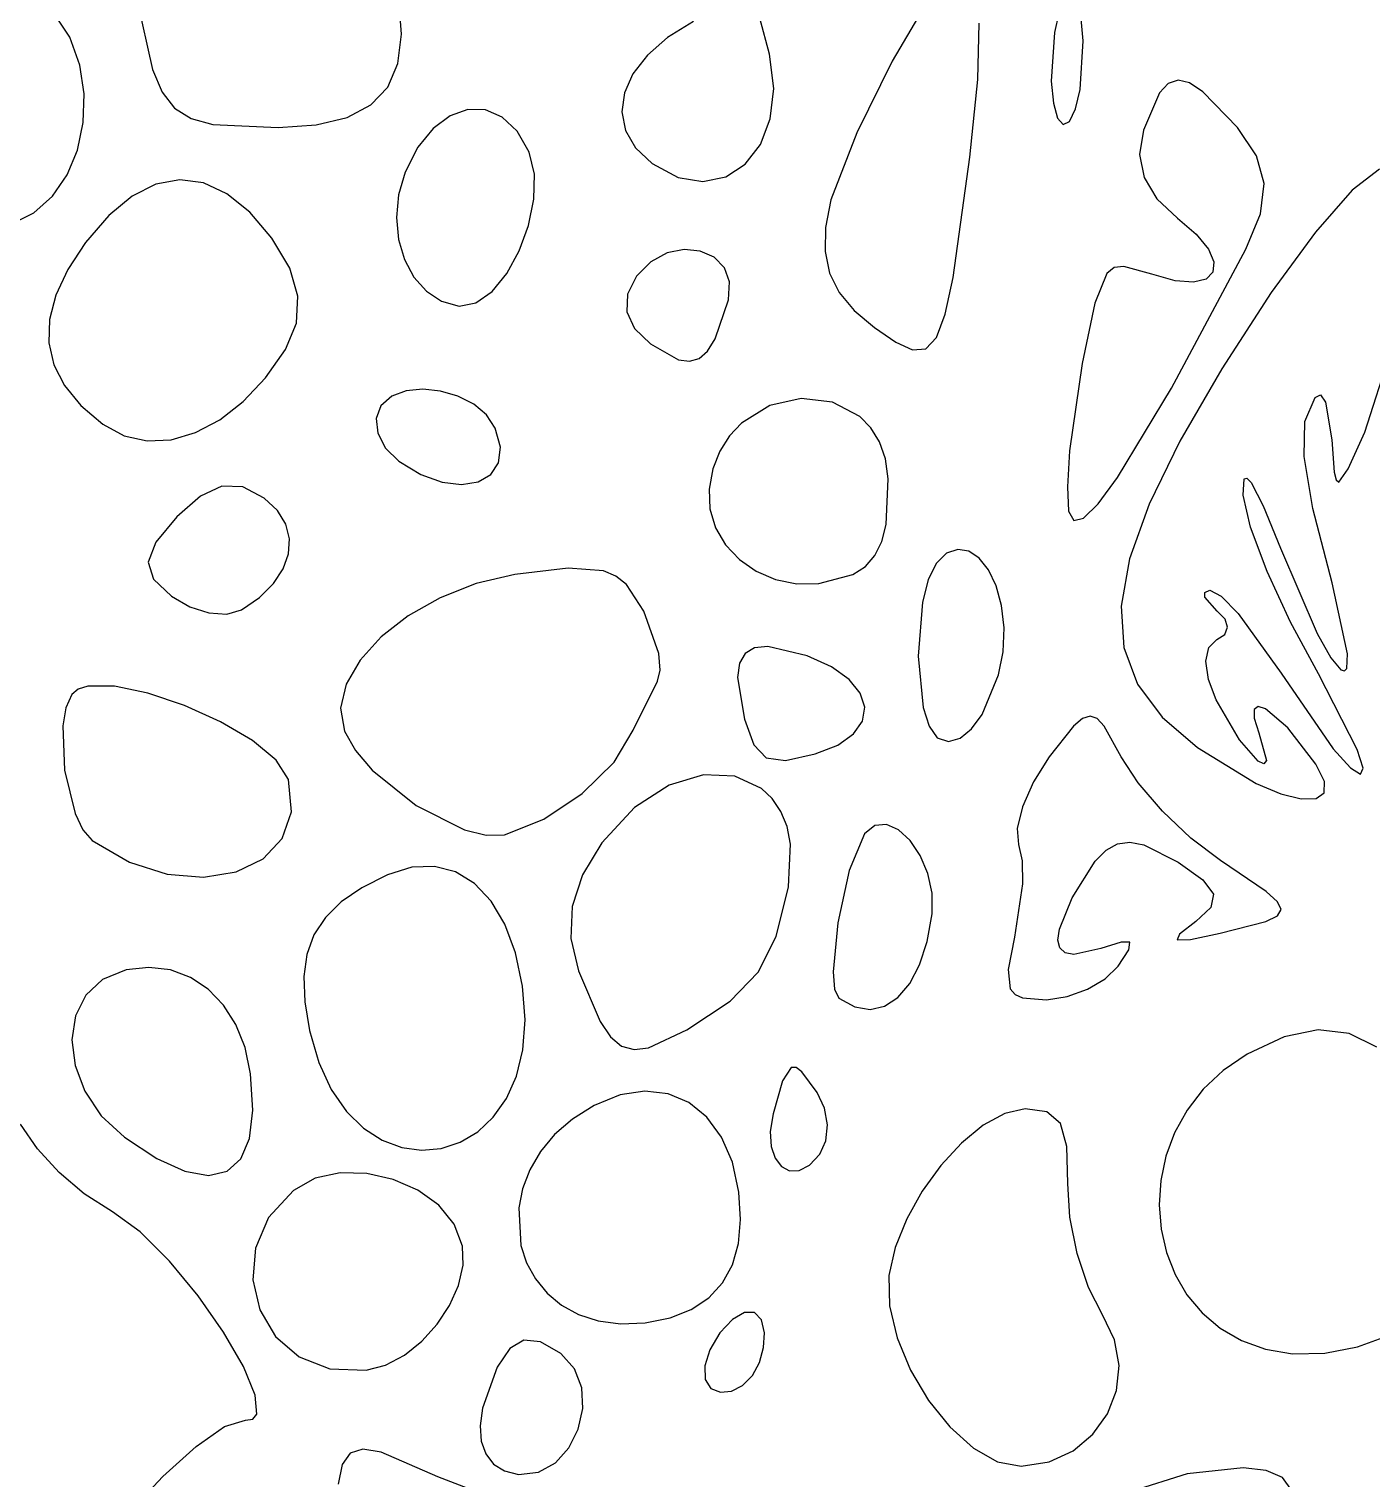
# Model space of a CAD drawing. Extents: x 9 to 1857, y 16 to 982.
# Drawn here: x 355.1 to 416.7, y 296.6 to 363.2 of the extents above; entities that cross this region are included whole.
import ezdxf

# ---------------------------------------------------------------- set-up
doc = ezdxf.new("R2010")
doc.units = 0

msp = doc.modelspace()

# ---------------------------------------------------------------- linework, layer by layer
at = {"layer": 'Layer 1'}
for p, q in [((356.963, 362.839), (355.844842, 364.54709)), ((360.05209, 364.58851), (360.771018, 361.352748)), ((372.208207, 362.969117), (372.082415, 364.594463)), ((389.114, 362.056), (388.670146, 363.706699)), ((396.105436, 364.050388), (394.748855, 361.739374)), ((402.406758, 363.940707), (402.195777, 363.04762)), ((403.52295, 362.6739), (403.42427, 363.67937)), ((372.040396, 361.622764), (372.208207, 362.969117)), ((385.61739, 363.55114), (384.431077, 362.813864)), ((398.675449, 360.890512), (398.736915, 363.481503)), ((402.195777, 363.04762), (402.05413, 360.81157)), ((356.96304, 362.839), (356.963, 362.839)), ((357.424662, 361.557608), (356.96304, 362.839)), ((384.431077, 362.813864), (383.50174, 362.005959)), ((403.381311, 360.43785), (403.52295, 362.6739)), ((403.52295, 362.6739), (403.52295, 362.6739)), ((371.571772, 360.544403), (372.040396, 361.622764)), ((383.50174, 362.005959), (382.836471, 361.151764)), ((389.11402, 362.05599), (389.114, 362.056)), ((389.303849, 360.480647), (389.11402, 362.05599)), ((394.748855, 361.739374), (393.12104, 358.44528)), ((357.627066, 360.231487), (357.424662, 361.557608)), ((360.771018, 361.352748), (361.208932, 360.309294)), ((382.836471, 361.151764), (382.442365, 360.275619)), ((361.208932, 360.309294), (361.777877, 359.577278)), ((370.795127, 359.723033), (371.571772, 360.544403)), ((382.442365, 360.275619), (382.326514, 359.401864)), ((389.147767, 359.084109), (389.303849, 360.480647)), ((398.318, 357.3218), (398.675449, 360.890512)), ((402.05413, 360.81157), (402.152812, 359.806095)), ((403.170331, 359.544763), (403.381311, 360.43785)), ((407.024656, 360.275099), (406.28616, 358.56817)), ((407.42795, 360.707588), (407.024656, 360.275099)), ((407.881145, 360.860142), (407.42795, 360.707588)), ((408.404643, 360.733301), (407.881145, 360.860142)), ((409.018847, 360.3276), (408.404643, 360.733301)), ((410.60098, 358.68177), (409.018847, 360.3276)), ((357.586482, 358.913003), (357.627066, 360.231487)), ((369.703249, 359.147657), (370.795127, 359.723033)), ((402.152812, 359.806095), (402.34395, 359.122584)), ((361.777877, 359.577278), (362.536904, 359.103063)), ((362.536904, 359.103063), (363.54506, 358.833016)), ((368.28893, 358.807272), (369.703249, 359.147657)), ((374.435725, 359.228368), (373.655035, 358.648973)), ((375.253244, 359.51235), (374.435725, 359.228368)), ((376.066476, 359.494217), (375.253244, 359.51235)), ((376.834306, 359.167267), (376.066476, 359.494217)), ((377.515619, 358.524795), (376.834306, 359.167267)), ((382.326514, 359.401864), (382.496013, 358.554839)), ((388.69528, 357.912421), (389.147767, 359.084109)), ((402.34395, 359.122584), (402.600008, 358.82166)), ((402.600008, 358.82166), (402.89345, 358.96395)), ((402.89345, 358.96395), (403.170331, 359.544763)), ((357.319139, 357.65452), (357.586482, 358.913003)), ((363.54506, 358.833016), (366.54496, 358.69088)), ((366.54496, 358.69088), (368.28893, 358.807272)), ((373.655035, 358.648973), (372.952288, 357.78087)), ((378.0693, 357.5601), (377.515619, 358.524795)), ((382.496013, 358.554839), (382.957954, 357.758885)), ((393.12104, 358.44528), (391.93477, 355.360426)), ((406.28616, 358.56817), (406.110882, 357.453076)), ((411.477946, 357.383789), (410.60098, 358.68177)), ((356.841264, 356.508404), (357.319139, 357.65452)), ((372.952288, 357.78087), (372.3686, 356.63076)), ((382.957954, 357.758885), (383.71943, 357.03834)), ((387.995891, 357.011629), (388.69528, 357.912421)), ((378.310324, 356.547421), (378.0693, 357.5601)), ((378.0693, 357.5601), (378.0693, 357.5601)), ((383.71943, 357.03834), (384.911371, 356.395088)), ((387.099107, 356.427779), (387.995891, 357.011629)), ((397.543696, 351.79746), (398.318, 357.3218)), ((398.318, 357.3218), (398.318, 357.3218)), ((406.110882, 357.453076), (406.316798, 356.396354)), ((411.829274, 356.109214), (411.477946, 357.383789)), ((356.169087, 355.52702), (356.841264, 356.508404)), ((362.021426, 356.286475), (360.926335, 356.086073)), ((363.110501, 356.139593), (362.021426, 356.286475)), ((372.3686, 356.63076), (372.069159, 355.588772)), ((378.288216, 355.396087), (378.310324, 356.547421)), ((384.911371, 356.395088), (386.054432, 356.206917)), ((386.054432, 356.206917), (387.099107, 356.427779)), ((406.316798, 356.396354), (406.897072, 355.415725)), ((417.13419, 356.77126), (415.877202, 355.815033)), ((360.926335, 356.086073), (359.834391, 355.538612)), ((364.184396, 355.645203), (363.110501, 356.139593)), ((365.23395, 354.80308), (364.184396, 355.645203)), ((372.069159, 355.588772), (371.975705, 354.547468)), ((411.664135, 354.7272), (411.829274, 356.109214)), ((415.877202, 355.815033), (414.184576, 353.884008)), ((355.318836, 354.762734), (356.169087, 355.52702)), ((359.834391, 355.538612), (358.754755, 354.644316)), ((378.042789, 354.193806), (378.288216, 355.396087)), ((391.93477, 355.360426), (391.682386, 354.098879)), ((406.897072, 355.415725), (407.84487, 354.52891)), ((354.30674, 354.26791), (355.318836, 354.762734)), ((358.754755, 354.644316), (357.69659, 353.40341)), ((366.25, 353.613), (365.23395, 354.80308)), ((371.975705, 354.547468), (372.072497, 353.545671)), ((407.84487, 354.52891), (408.716662, 353.786292)), ((410.9917, 353.1069), (411.664135, 354.7272)), ((367.074454, 352.230781), (366.25, 353.613)), ((366.25, 353.613), (366.25, 353.613)), ((377.613853, 353.028288), (378.042789, 354.193806)), ((391.682386, 354.098879), (391.660474, 352.987929)), ((408.716662, 353.786292), (409.271424, 353.105911)), ((414.184576, 353.884008), (412.15686, 351.10547)), ((357.69659, 353.40341), (356.886249, 352.162559)), ((372.072497, 353.545671), (372.343796, 352.6222)), ((377.041219, 351.98724), (377.613853, 353.028288)), ((384.411529, 352.925375), (383.659289, 352.521667)), ((385.190762, 353.083495), (384.411529, 352.925375)), ((385.932079, 353.012675), (385.190762, 353.083495)), ((386.57057, 352.729566), (385.932079, 353.012675)), ((391.660474, 352.987929), (391.871509, 352.000085)), ((407.571278, 346.722525), (410.9917, 353.10694)), ((409.271424, 353.105911), (409.522221, 352.516598)), ((410.9917, 353.10694), (410.9917, 353.1069)), ((372.343796, 352.6222), (372.773861, 351.815877)), ((383.659289, 352.521667), (382.99895, 351.85572)), ((387.041327, 352.250817), (386.57057, 352.729566)), ((405.382111, 352.308135), (404.945715, 352.254311)), ((406.67401, 351.94515), (405.382111, 352.308135)), ((409.522221, 352.516598), (409.482118, 352.047185)), ((356.886249, 352.162559), (356.335135, 350.9835)), ((367.450152, 350.938922), (367.074454, 352.230781)), ((372.773861, 351.815877), (373.346952, 351.165524)), ((376.3647, 351.158372), (377.041219, 351.98724)), ((382.99895, 351.85572), (382.58206, 351.032017)), ((387.27944, 351.593079), (387.041327, 352.250817)), ((387.22, 350.773), (387.27944, 351.593079)), ((391.871509, 352.000085), (392.317969, 351.107857)), ((397.179493, 350.112437), (397.543696, 351.79746)), ((404.602612, 351.984456), (404.057058, 350.619187)), ((404.945715, 352.254311), (404.602612, 351.984456)), ((407.747061, 351.646654), (406.67401, 351.94515)), ((408.581472, 351.583382), (407.747061, 351.646654)), ((409.16418, 351.726502), (408.581472, 351.583382)), ((409.482118, 352.047185), (409.16418, 351.726502)), ((356.335135, 350.9835), (356.043497, 349.863584)), ((367.380918, 349.705942), (367.450152, 350.938922)), ((373.346952, 351.165524), (374.047328, 350.709961)), ((375.624106, 350.629392), (376.3647, 351.158372)), ((382.58206, 351.032017), (382.552445, 350.228325)), ((392.317969, 351.107857), (393.00233, 350.283752)), ((412.15686, 351.10547), (409.8946, 347.60671)), ((374.047328, 350.709961), (374.85925, 350.48801)), ((374.85925, 350.48801), (375.624106, 350.629392)), ((386.612195, 348.979167), (387.22, 350.773)), ((387.22, 350.773), (387.22, 350.773)), ((393.00233, 350.283752), (393.92707, 349.50028)), ((404.057058, 350.619187), (403.46699, 347.8574)), ((356.043497, 349.863584), (356.011586, 348.800159)), ((366.87057, 348.50036), (367.380918, 349.705942)), ((382.552445, 350.228325), (382.906703, 349.461121)), ((396.775226, 349.046895), (397.179493, 350.112437)), ((382.906703, 349.461121), (383.64143, 348.74688)), ((386.268525, 348.42216), (386.612195, 348.979167)), ((393.92707, 349.50028), (394.906817, 348.827527)), ((396.289373, 348.526871), (396.775226, 349.046895)), ((356.011586, 348.800159), (356.239655, 347.790576)), ((365.953188, 347.192657), (366.87057, 348.50036)), ((383.64143, 348.74688), (384.925124, 348.023975)), ((385.881308, 348.082115), (386.268525, 348.42216)), ((394.906817, 348.827527), (395.680411, 348.478403)), ((395.680411, 348.478403), (396.289373, 348.526871)), ((416.45611, 344.69114), (417.641226, 348.369925)), ((356.239655, 347.790576), (356.727952, 346.832185)), ((384.925124, 348.023975), (385.437766, 347.951798)), ((385.437766, 347.951798), (385.881308, 348.082115)), ((403.46699, 347.8574), (402.888336, 343.845761)), ((409.8946, 347.60671), (407.963451, 344.279166)), ((364.940341, 346.111791), (365.953188, 347.192657)), ((356.727952, 346.832185), (357.476731, 345.922337)), ((371.755506, 346.342999), (371.26224, 345.9108)), ((372.415574, 346.591679), (371.755506, 346.342999)), ((373.182374, 346.668558), (372.415574, 346.591679)), ((373.995835, 346.585355), (373.182374, 346.668558)), ((374.795888, 346.353789), (373.995835, 346.585355)), ((375.522463, 345.985579), (374.795888, 346.353789)), ((405.096583, 342.62113), (407.571278, 346.722525)), ((413.706853, 345.185532), (414.1751, 346.2938)), ((414.1751, 346.2938), (414.424446, 346.405025)), ((414.424446, 346.405025), (414.650971, 346.073805)), ((357.476731, 345.922337), (358.48624, 345.05838)), ((363.861097, 345.269693), (364.940341, 346.111791)), ((371.26224, 345.9108), (371.04007, 345.322183)), ((376.11549, 345.492443), (375.522463, 345.985579)), ((389.118627, 345.917501), (387.817172, 345.10893)), ((390.570811, 346.244859), (389.118627, 345.917501)), ((392.007107, 346.081539), (390.570811, 346.244859)), ((393.260898, 345.418081), (392.007107, 346.081539)), ((414.650971, 346.073805), (414.93614, 344.34013)), ((358.48624, 345.05838), (359.461474, 344.527645)), ((362.744521, 344.678297), (363.861097, 345.269693)), ((371.04007, 345.322183), (371.119965, 344.646782)), ((376.5149, 344.8861), (376.11549, 345.492443)), ((387.817172, 345.10893), (387.275035, 344.527145)), ((393.767286, 344.895843), (393.260898, 345.418081)), ((413.664378, 343.573509), (413.706853, 345.185532)), ((359.461474, 344.527645), (360.515643, 344.295341)), ((360.515643, 344.295341), (361.619681, 344.349536)), ((361.619681, 344.349536), (362.744521, 344.678297)), ((371.119965, 344.646782), (371.475132, 343.967995)), ((376.51492, 344.88608), (376.5149, 344.8861)), ((376.74936, 344.00654), (376.51492, 344.88608)), ((387.275035, 344.527145), (386.83306, 343.828605)), ((394.165568, 344.245022), (393.767286, 344.895843)), ((407.963451, 344.279166), (406.551088, 341.390818)), ((414.93614, 344.34013), (415.051546, 342.857647)), ((415.693598, 343.005921), (416.45611, 344.69114)), ((371.475132, 343.967995), (372.07878, 343.36922)), ((376.663872, 343.291807), (376.74936, 344.00654)), ((386.83306, 343.828605), (386.512077, 343.014492)), ((394.434914, 343.464435), (394.165568, 344.245022)), ((402.888336, 343.845761), (402.791772, 342.191938)), ((372.07878, 343.36922), (373.091464, 342.755788)), ((376.305712, 342.75804), (376.663872, 343.291807)), ((386.512077, 343.014492), (386.33291, 342.08599)), ((394.5545, 342.5529), (394.434914, 343.464435)), ((414.071943, 341.192284), (413.664378, 343.573509)), ((415.264721, 342.403834), (415.693598, 343.005921)), ((373.091464, 342.755788), (374.067755, 342.404112)), ((374.067755, 342.404112), (374.960398, 342.298034)), ((374.960398, 342.298034), (375.722135, 342.421396)), ((375.722135, 342.421396), (376.305712, 342.75804)), ((394.462314, 340.461542), (394.5545, 342.5529)), ((394.5545, 342.5529), (394.5545, 342.5529)), ((404.203437, 341.411123), (405.096583, 342.62113)), ((410.87266, 341.799), (410.915298, 342.557603)), ((410.915298, 342.557603), (411.039704, 342.585953)), ((411.039704, 342.585953), (411.22933, 342.385304)), ((411.22933, 342.385304), (411.793734, 341.311907)), ((415.051546, 342.857647), (415.138542, 342.500455)), ((415.138542, 342.500455), (415.264721, 342.403834)), ((362.967373, 341.763822), (361.88599, 340.80744)), ((363.95984, 342.217819), (362.967373, 341.763822)), ((364.919884, 342.181516), (363.95984, 342.217819)), ((365.904, 341.667), (364.919884, 342.181516)), ((366.503655, 341.103557), (365.904, 341.667)), ((365.904, 341.667), (365.904, 341.667)), ((386.33291, 342.08599), (386.363154, 341.170146)), ((402.791772, 342.191938), (402.85068, 341.06974)), ((410.87266, 341.79896), (410.87266, 341.799)), ((411.211248, 340.334691), (410.87266, 341.79896)), ((366.885673, 340.475774), (366.503655, 341.103557)), ((386.363154, 341.170146), (386.625775, 340.308605)), ((402.85068, 341.06974), (403.084664, 340.641605)), ((403.53419, 340.75334), (404.203437, 341.411123)), ((406.551088, 341.390818), (405.653969, 338.886741)), ((411.793734, 341.311907), (412.58749, 339.36722)), ((414.95382, 337.77641), (414.071943, 341.192284)), ((361.88599, 340.80744), (360.92463, 339.638509)), ((367.054364, 339.804616), (366.885673, 340.475774)), ((386.625775, 340.308605), (387.090416, 339.527488)), ((394.262764, 339.671118), (394.462314, 340.461542)), ((403.084664, 340.641605), (403.53419, 340.75334)), ((411.974856, 338.299799), (411.211248, 340.334691)), ((360.92463, 339.638509), (360.569269, 338.727769)), ((367.014036, 339.111047), (367.054364, 339.804616)), ((393.949275, 339.033226), (394.262764, 339.671118)), ((366.768998, 338.416034), (367.014036, 339.111047)), ((387.090416, 339.527488), (387.72672, 338.852912)), ((393.513122, 338.534638), (393.949275, 339.033226)), ((397.247631, 339.13523), (396.76708, 338.66637)), ((397.754013, 339.315226), (397.247631, 339.13523)), ((398.260301, 339.230977), (397.754013, 339.315226)), ((398.740569, 338.9071), (398.260301, 339.230977)), ((412.58749, 339.36722), (414.266179, 335.450758)), ((360.569269, 338.727769), (360.811183, 337.945239)), ((366.323559, 337.740542), (366.768998, 338.416034)), ((379.869256, 338.450204), (377.41112, 338.16094)), ((381.478166, 338.32283), (379.869256, 338.450204)), ((382.056773, 338.076653), (381.478166, 338.32283)), ((387.72672, 338.852912), (388.50433, 338.310998)), ((388.50433, 338.310998), (389.392888, 337.927863)), ((392.945578, 338.162125), (393.513122, 338.534638)), ((396.76708, 338.66637), (396.40008, 337.920363)), ((399.168889, 338.368215), (398.740569, 338.9071)), ((399.519335, 337.638941), (399.168889, 338.368215)), ((405.653969, 338.886741), (405.268554, 336.712009)), ((413.050234, 335.96348), (411.974856, 338.299799)), ((360.811183, 337.945239), (361.64165, 337.16094)), ((365.682027, 337.105535), (366.323559, 337.740542)), ((375.635998, 337.742992), (373.986586, 337.093967)), ((377.41112, 338.16094), (375.635998, 337.742992)), ((382.534208, 337.694816), (382.056773, 338.076653)), ((383.33374, 336.48216), (382.534208, 337.694816)), ((389.392888, 337.927863), (390.362037, 337.729628)), ((390.362037, 337.729628), (391.38142, 337.74241)), ((391.38142, 337.74241), (392.945578, 338.162125)), ((396.40008, 337.920363), (396.141093, 336.892736)), ((399.765981, 336.743897), (399.519335, 337.638941)), ((415.662218, 334.51225), (414.95382, 337.77641)), ((361.64165, 337.16094), (362.477975, 336.680553)), ((364.84871, 336.53198), (365.682027, 337.105535)), ((373.986586, 337.093967), (372.51385, 336.260691)), ((409.10155, 337.112043), (409.114822, 337.329295)), ((409.68097, 336.47436), (409.10155, 337.112043)), ((409.114822, 337.329295), (409.34479, 337.43672)), ((409.34479, 337.43672), (409.858966, 337.168107)), ((409.858966, 337.168107), (410.646071, 336.361469)), ((362.477975, 336.680553), (363.361415, 336.401837)), ((363.361415, 336.401837), (364.186737, 336.345433)), ((364.186737, 336.345433), (364.84871, 336.53198)), ((384.019839, 334.539385), (383.33374, 336.48216)), ((396.141093, 336.892736), (395.944491, 334.410635)), ((399.8829, 335.7077), (399.765981, 336.743897)), ((405.268554, 336.712009), (405.391303, 334.811695)), ((410.039545, 336.105245), (409.68097, 336.47436)), ((410.646071, 336.361469), (412.61045, 333.63333)), ((372.51385, 336.260691), (371.268755, 335.289991)), ((399.83775, 334.613692), (399.88285, 335.7077)), ((399.88285, 335.7077), (399.8829, 335.7077)), ((410.026484, 335.41062), (410.154446, 335.736409)), ((410.154446, 335.736409), (410.039545, 336.105245)), ((414.32413, 333.59493), (413.050234, 335.96348)), ((371.268755, 335.289991), (370.302266, 334.228693)), ((409.286625, 334.815261), (409.65647, 335.17065)), ((409.65647, 335.17065), (410.026484, 335.41062)), ((414.266179, 335.450758), (414.90027, 334.327497)), ((384.094295, 333.766607), (384.019839, 334.539385)), ((387.985236, 334.537464), (387.726967, 334.087696)), ((388.421004, 334.791101), (387.985236, 334.537464)), ((389.039301, 334.853704), (388.421004, 334.791101)), ((390.8436, 334.4262), (389.039301, 334.853704)), ((391.956478, 333.923554), (390.8436, 334.4262)), ((390.8436, 334.4262), (390.8436, 334.4262)), ((395.944491, 334.410635), (396.171934, 332.056087)), ((399.635979, 333.553279), (399.83775, 334.613692)), ((405.391303, 334.811695), (406.018675, 333.130875)), ((409.15908, 334.175191), (409.286625, 334.815261)), ((414.90027, 334.327497), (415.362046, 333.784734)), ((415.624898, 333.840355), (415.662218, 334.51225)), ((370.302266, 334.228693), (369.665349, 333.123625)), ((383.9622, 333.2669), (384.094295, 333.766607)), ((387.726967, 334.087696), (387.641168, 333.436699)), ((392.769269, 333.340979), (391.956478, 333.923554)), ((409.27458, 333.341219), (409.15908, 334.175191)), ((412.61045, 333.63333), (415.008469, 330.15466)), ((415.362046, 333.784734), (415.520001, 333.736628)), ((415.520001, 333.736628), (415.624898, 333.840355)), ((357.798172, 333.02957), (357.358413, 332.891657)), ((359.020364, 333.027661), (357.798172, 333.02957)), ((360.557651, 332.711078), (359.020364, 333.027661)), ((369.665349, 333.123625), (369.408968, 332.021611)), ((382.85164, 331.00491), (383.9622, 333.2669)), ((383.9622, 333.2669), (383.9622, 333.2669)), ((387.641168, 333.436699), (387.96686, 331.51063)), ((393.27947, 332.709749), (392.769269, 333.340979)), ((398.882624, 331.731011), (399.635979, 333.553279)), ((406.018675, 333.130875), (407.147131, 331.614622)), ((409.63387, 332.40412), (409.27458, 333.341219)), ((416.112635, 330.129931), (414.32413, 333.59493)), ((357.06124, 332.65004), (356.789882, 332.043757)), ((357.358413, 332.891657), (357.06124, 332.65004)), ((362.239866, 332.146585), (360.557651, 332.711078)), ((393.484581, 332.061139), (393.27947, 332.709749)), ((410.705321, 330.572917), (409.63387, 332.40412)), ((356.789882, 332.043757), (356.652219, 331.206129)), ((363.896845, 331.400946), (362.239866, 332.146585)), ((369.408968, 332.021611), (369.58409, 330.96948)), ((393.382101, 331.426422), (393.484581, 332.061139)), ((396.171934, 332.056087), (396.443003, 331.187901)), ((398.391141, 331.068042), (398.882624, 331.731011)), ((403.841524, 331.661701), (403.491293, 331.543798)), ((404.163389, 331.545213), (403.841524, 331.661701)), ((407.147131, 331.614622), (408.77313, 330.20801)), ((411.375687, 331.965093), (411.375641, 331.565745)), ((411.560962, 332.103414), (411.375687, 331.965093)), ((411.901292, 331.997208), (411.560962, 332.103414)), ((412.926417, 331.117206), (411.901292, 331.997208)), ((356.652219, 331.206129), (356.732178, 329.16676)), ((365.35842, 330.540927), (363.896845, 331.400946)), ((369.58409, 330.96948), (370.089007, 330.079032)), ((381.968457, 329.535102), (382.85164, 331.00491)), ((387.96686, 331.51063), (388.392375, 330.337939)), ((392.969528, 330.836872), (393.382101, 331.426422)), ((396.443003, 331.187901), (396.81808, 330.66511)), ((397.86319, 330.63644), (398.391141, 331.068042)), ((403.081588, 331.191436), (401.95932, 329.78307)), ((403.491293, 331.543798), (403.081588, 331.191436)), ((404.487998, 331.194401), (404.163389, 331.545213)), ((405.26988, 329.79007), (404.487998, 331.194401)), ((411.375641, 331.565745), (411.591, 330.88887)), ((414.20966, 329.45708), (412.926417, 331.117206)), ((366.454427, 329.63329), (365.35842, 330.540927)), ((388.392375, 330.337939), (388.962631, 329.73632)), ((391.2041, 329.91837), (392.244361, 330.323763)), ((392.244361, 330.323763), (392.969528, 330.836872)), ((396.81808, 330.66511), (397.328819, 330.485649)), ((397.328819, 330.485649), (397.86319, 330.63644)), ((411.556317, 329.580177), (410.705321, 330.572917)), ((411.591, 330.88887), (411.935372, 329.620597)), ((367.0147, 328.7448), (366.454427, 329.63329)), ((370.089007, 330.079032), (370.853721, 329.181626)), ((388.962631, 329.73632), (389.844312, 329.623791)), ((389.844312, 329.623791), (391.2041, 329.91837)), ((401.95932, 329.78307), (401.236036, 328.637042)), ((406.041667, 328.586931), (405.26988, 329.79007)), ((408.77313, 330.20801), (411.461442, 328.566052)), ((411.935372, 329.620597), (411.820556, 329.459074)), ((415.008469, 330.15466), (415.792368, 329.280865)), ((416.375367, 329.267809), (416.112635, 330.129931)), ((356.732178, 329.16676), (357.209512, 327.191771)), ((370.853721, 329.181626), (372.880047, 327.548672)), ((380.508285, 328.099034), (381.968457, 329.535102)), ((386.072217, 328.965246), (384.500238, 328.490455)), ((387.522056, 328.905712), (386.072217, 328.965246)), ((411.820556, 329.459074), (411.556317, 329.580177)), ((414.606276, 328.661091), (414.20966, 329.45708)), ((415.792368, 329.280865), (416.258306, 328.985018)), ((416.258306, 328.985018), (416.375367, 329.267809)), ((367.14844, 327.25682), (367.0147, 328.7448)), ((367.0147, 328.7448), (367.0147, 328.7448)), ((384.500238, 328.490455), (382.912319, 327.456357)), ((388.743554, 328.336838), (387.522056, 328.905712)), ((389.235488, 327.869206), (388.743554, 328.336838)), ((401.236036, 328.637042), (400.729803, 327.497801)), ((407.158907, 327.287375), (406.041667, 328.586931)), ((411.461442, 328.566052), (412.60223, 328.090819)), ((414.592271, 328.133594), (414.606276, 328.661091)), ((378.742586, 326.917019), (380.508285, 328.099034)), ((389.630511, 327.283606), (389.235488, 327.869206)), ((412.60223, 328.090819), (413.538677, 327.855582)), ((413.538677, 327.855582), (414.219215, 327.867466)), ((414.219215, 327.867466), (414.592271, 328.133594)), ((357.209512, 327.191771), (357.56857, 326.434618)), ((366.728135, 326.03367), (367.14844, 327.25682)), ((372.880047, 327.548672), (375.098078, 326.436096)), ((382.912319, 327.456357), (381.41466, 325.83797)), ((389.915349, 326.583163), (389.630511, 327.283606)), ((400.729803, 327.497801), (400.486762, 326.497132)), ((408.471939, 326.047774), (407.158907, 327.287375)), ((357.56857, 326.434618), (357.99262, 325.941)), ((375.098078, 326.436096), (376.102422, 326.189159)), ((376.94282, 326.20937), (378.742586, 326.917019)), ((390.076726, 325.770999), (389.915349, 326.583163)), ((393.944698, 326.635301), (393.47027, 326.2454)), ((394.48244, 326.679799), (393.944698, 326.635301)), ((395.03972, 326.430407), (394.48244, 326.679799)), ((395.57276, 325.938636), (395.03972, 326.430407)), ((400.486762, 326.497132), (400.55306, 325.76682)), ((357.99262, 325.941), (359.704222, 324.943371)), ((365.850593, 325.105436), (366.728135, 326.03367)), ((376.102422, 326.189159), (376.94282, 326.20937)), ((381.41466, 325.83797), (380.520147, 324.36109)), ((389.976, 323.824), (390.076726, 325.770999)), ((393.47027, 326.2454), (392.765299, 324.568464)), ((396.037785, 325.255998), (395.57276, 325.938636)), ((400.55306, 325.76682), (400.715376, 325.016608)), ((404.580046, 325.496857), (405.101885, 325.784269)), ((405.101885, 325.784269), (405.667469, 325.864615)), ((405.667469, 325.864615), (406.302792, 325.746685)), ((406.302792, 325.746685), (407.88662, 324.95116)), ((409.8311, 325.0245), (408.471939, 326.047774)), ((364.612622, 324.502204), (365.850593, 325.105436)), ((396.391017, 324.434005), (396.037785, 325.255998)), ((400.715376, 325.016608), (400.73376, 323.961783)), ((403.01708, 323.30432), (404.075961, 324.993588)), ((404.075961, 324.993588), (404.580046, 325.496857)), ((409.83105, 325.02402), (409.8311, 325.0245)), ((411.923536, 323.60501), (409.83105, 325.02402)), ((359.704222, 324.943371), (361.442628, 324.391085)), ((361.442628, 324.391085), (363.111031, 324.254058)), ((363.111031, 324.254058), (364.612622, 324.502204)), ((371.56025, 324.36115), (370.388463, 323.766571)), ((372.674876, 324.712993), (371.56025, 324.36115)), ((373.723922, 324.755978), (372.674876, 324.712993)), ((374.691712, 324.50302), (373.723922, 324.755978)), ((375.562567, 323.967032), (374.691712, 324.50302)), ((380.520147, 324.36109), (380.045585, 322.907285)), ((392.765299, 324.568464), (392.242321, 322.16005)), ((396.588681, 323.524168), (396.391017, 324.434005)), ((407.88662, 324.95116), (409.012267, 324.145503)), ((370.388463, 323.766571), (369.441199, 323.121812)), ((376.320811, 323.160932), (375.562567, 323.967032)), ((389.411379, 321.541812), (389.976, 323.824)), ((389.976, 323.824), (389.976, 323.824)), ((400.73376, 323.961783), (400.3636, 321.4985)), ((409.012267, 324.145503), (409.504397, 323.480999)), ((369.441199, 323.121812), (368.709729, 322.40945)), ((376.950766, 322.097633), (376.320811, 323.160932)), ((396.587, 322.578), (396.588681, 323.524168)), ((402.424633, 321.878513), (403.01708, 323.30432)), ((409.504397, 323.480999), (409.388897, 322.86999)), ((412.446054, 323.132265), (411.923536, 323.60501)), ((412.619175, 322.768883), (412.446054, 323.132265)), ((368.709729, 322.40945), (368.185322, 321.612065)), ((380.045585, 322.907285), (379.985758, 321.448133)), ((396.355763, 321.313098), (396.587, 322.578)), ((396.587, 322.578), (396.587, 322.578)), ((409.388897, 322.86999), (408.69165, 322.22482)), ((411.916477, 322.224764), (412.442711, 322.478502)), ((412.442711, 322.478502), (412.619175, 322.768883)), ((377.436755, 320.790051), (376.950766, 322.097633)), ((392.242321, 322.16005), (392.039513, 319.907493)), ((402.359809, 321.374963), (402.424633, 321.878513)), ((407.941369, 321.644756), (407.841289, 321.378815)), ((408.69165, 322.22482), (407.941369, 321.644756)), ((408.446964, 321.400116), (409.81395, 321.68178)), ((409.81395, 321.68178), (411.916477, 322.224764)), ((368.185322, 321.612065), (367.859251, 320.712236)), ((379.985758, 321.448133), (380.33545, 319.95521)), ((388.595664, 319.896808), (389.411379, 321.541812)), ((396.005019, 320.24184), (396.355763, 321.313098)), ((400.3636, 321.4985), (400.067178, 320.019444)), ((402.448665, 321.012019), (402.359809, 321.374963)), ((402.690761, 320.790456), (402.448665, 321.012019)), ((404.33209, 320.98183), (403.085657, 320.711053)), ((405.256745, 321.275857), (404.33209, 320.98183)), ((405.669351, 321.268171), (405.256745, 321.275857)), ((405.612055, 320.916095), (405.669351, 321.268171)), ((407.841289, 321.378815), (408.446964, 321.400116)), ((367.859251, 320.712236), (367.722785, 319.692541)), ((377.7631, 319.2511), (377.436755, 320.790051)), ((403.085657, 320.711053), (402.690761, 320.790456)), ((405.127, 320.17695), (405.612055, 320.916095)), ((359.55416, 320.00554), (358.475536, 319.567752)), ((360.603962, 320.118278), (359.55416, 320.00554)), ((361.594948, 319.997695), (360.603962, 320.118278)), ((362.508707, 319.659144), (361.594948, 319.997695)), ((363.32683, 319.117981), (362.508707, 319.659144)), ((367.722785, 319.692541), (367.767194, 318.535559)), ((380.33545, 319.95521), (381.326154, 317.635397)), ((387.303322, 318.571164), (388.595664, 319.896808)), ((392.039513, 319.907493), (392.101353, 319.116954)), ((395.550914, 319.37882), (396.005019, 320.24184)), ((400.067178, 320.019444), (400.168568, 319.135337)), ((404.536509, 319.598427), (405.127, 320.17695)), ((358.475536, 319.567752), (357.701153, 318.839296)), ((364.030906, 318.389561), (363.32683, 319.117981)), ((377.88164, 317.710436), (377.7631, 319.2511)), ((377.7631, 319.2511), (377.7631, 319.2511)), ((392.101353, 319.116954), (392.29505, 318.69813)), ((395.009592, 318.738634), (395.550914, 319.37882)), ((400.168568, 319.135337), (400.389174, 318.875887)), ((402.779914, 318.77608), (403.718089, 319.11459)), ((403.718089, 319.11459), (404.536509, 319.598427)), ((357.701153, 318.839296), (357.231679, 317.890742)), ((364.602524, 317.489237), (364.030906, 318.389561)), ((367.767194, 318.535559), (367.98375, 317.22387)), ((385.30882, 317.24706), (387.303322, 318.571164)), ((392.29505, 318.69813), (393.023784, 318.30103)), ((393.023784, 318.30103), (393.729882, 318.185144)), ((393.729882, 318.185144), (394.3972, 318.335877)), ((394.3972, 318.335877), (395.009592, 318.738634)), ((400.389174, 318.875887), (400.734113, 318.716572)), ((400.734113, 318.716572), (401.83016, 318.63354)), ((401.83016, 318.63354), (402.779914, 318.77608)), ((357.231679, 317.890742), (357.067784, 316.79266)), ((377.780829, 316.332998), (377.88164, 317.710436)), ((381.326154, 317.635397), (381.804768, 316.929692)), ((365.023276, 316.432365), (364.602524, 317.489237)), ((367.98375, 317.22387), (368.409319, 315.74685)), ((383.557166, 316.420546), (385.30882, 317.24706)), ((414.315118, 317.243833), (412.755248, 316.926506)), ((415.732565, 317.085777), (414.315118, 317.243833)), ((417.011462, 316.449535), (415.732565, 317.085777)), ((357.067784, 316.79266), (357.210135, 315.61562)), ((365.27475, 315.2343), (365.023276, 316.432365)), ((377.486819, 315.12421), (377.780829, 316.332998)), ((381.804768, 316.929692), (382.314835, 316.503584)), ((382.314835, 316.503584), (382.888315, 316.339669)), ((382.888315, 316.339669), (383.557166, 316.420546)), ((412.755248, 316.926506), (411.04908, 316.1366)), ((368.409319, 315.74685), (368.981693, 314.508961)), ((411.04908, 316.1366), (409.951333, 315.38682)), ((357.210135, 315.61562), (357.659403, 314.430192)), ((365.27477, 315.2343), (365.27475, 315.2343)), ((365.379497, 313.563691), (365.27477, 315.2343)), ((377.025766, 314.089492), (377.486819, 315.12421)), ((390.107264, 315.526975), (389.713686, 314.903663)), ((390.329787, 315.525198), (390.107264, 315.526975)), ((390.5924, 315.325474), (390.329787, 315.525198)), ((391.30669, 314.36521), (390.5924, 315.325474)), ((409.951333, 315.38682), (409.032828, 314.520629)), ((357.659403, 314.430192), (358.416255, 313.306945)), ((368.981693, 314.508961), (369.674716, 313.504781)), ((383.389297, 314.432821), (382.249896, 314.260153)), ((384.44971, 314.311079), (383.389297, 314.432821)), ((385.406581, 313.909612), (384.44971, 314.311079)), ((389.713686, 314.903663), (389.27407, 313.38949)), ((391.638663, 313.656047), (391.30669, 314.36521)), ((391.30669, 314.36521), (391.30669, 314.36521)), ((409.032828, 314.520629), (408.290254, 313.559823)), ((376.423823, 313.234266), (377.025766, 314.089492)), ((381.05606, 313.77839), (380.060178, 313.154089)), ((382.249896, 314.260153), (381.05606, 313.77839)), ((386.235359, 313.243106), (385.406581, 313.909612)), ((391.771352, 312.886867), (391.638663, 313.656047)), ((358.416255, 313.306945), (359.48136, 312.31645)), ((365.228979, 312.256916), (365.379497, 313.563691)), ((369.674716, 313.504781), (370.462235, 312.728889)), ((375.707143, 312.563954), (376.423823, 313.234266)), ((380.060178, 313.154089), (379.237638, 312.440197)), ((386.91149, 312.326246), (386.235359, 313.243106)), ((389.27407, 313.38949), (389.146355, 312.583793)), ((399.919802, 313.408732), (398.930142, 312.865057)), ((400.85666, 313.62108), (399.919802, 313.408732)), ((401.857046, 313.491118), (400.85666, 313.62108)), ((402.473375, 312.952674), (401.857046, 313.491118)), ((408.290254, 313.559823), (407.720299, 312.526196)), ((355.492562, 311.790197), (354.70896, 312.922505)), ((359.48136, 312.31645), (360.969989, 311.342848)), ((370.462235, 312.728889), (371.318097, 312.175862)), ((374.901882, 312.083978), (375.707143, 312.563954)), ((379.237638, 312.440197), (378.58393, 311.655929)), ((387.410421, 311.173715), (386.91149, 312.326246)), ((389.146355, 312.583793), (389.185306, 311.896248)), ((391.700924, 312.150392), (391.771352, 312.886867)), ((398.930142, 312.865057), (397.936145, 312.049332)), ((402.770347, 311.892505), (402.473375, 312.952674)), ((407.720299, 312.526196), (407.319652, 311.441545)), ((356.477943, 310.705379), (355.492562, 311.790197)), ((364.832426, 311.318614), (365.228979, 312.256916)), ((371.318097, 312.175862), (372.216146, 311.840279)), ((372.216146, 311.840279), (373.130229, 311.716719)), ((373.130229, 311.716719), (374.034192, 311.799759)), ((374.034192, 311.799759), (374.901882, 312.083978)), ((378.58393, 311.655929), (378.094546, 310.820499)), ((389.185306, 311.896248), (389.364218, 311.34984)), ((391.42354, 311.53934), (391.700924, 312.150392)), ((397.936145, 312.049332), (396.98627, 311.020835)), ((402.81266, 310.19737), (402.770347, 311.892505)), ((360.969989, 311.342848), (362.258617, 310.760899)), ((364.199042, 310.753419), (364.832426, 311.318614)), ((387.7076, 309.8002), (387.410421, 311.173715)), ((389.364218, 311.34984), (389.656386, 310.967554)), ((390.473676, 310.78729), (390.945388, 311.035283)), ((390.945388, 311.035283), (391.42354, 311.53934)), ((396.98627, 311.020835), (396.128981, 309.838843)), ((407.319652, 311.441545), (407.085002, 310.327663)), ((357.633773, 309.721106), (356.477943, 310.705379)), ((362.258617, 310.760899), (363.338037, 310.565968)), ((363.338037, 310.565968), (364.199042, 310.753419)), ((368.23885, 310.431873), (367.24447, 309.87852)), ((369.387787, 310.682643), (368.23885, 310.431873)), ((370.610612, 310.6574), (369.387787, 310.682643)), ((371.826659, 310.382711), (370.610612, 310.6574)), ((372.955259, 309.885148), (371.826659, 310.382711)), ((378.094546, 310.820499), (377.764976, 309.953119)), ((389.656386, 310.967554), (390.035107, 310.772376)), ((390.035107, 310.772376), (390.473676, 310.78729)), ((407.085002, 310.327663), (407.013037, 309.206348)), ((358.92872, 308.89043), (357.633773, 309.721106)), ((367.24447, 309.87852), (366.102737, 308.626692)), ((373.915744, 309.191279), (372.955259, 309.885148)), ((377.764976, 309.953119), (377.590713, 309.073005)), ((387.785314, 308.546042), (387.70756, 309.80023)), ((387.70756, 309.80023), (387.7076, 309.8002)), ((396.128981, 309.838843), (395.41274, 308.562633)), ((402.905549, 308.642164), (402.81266, 310.19737)), ((374.627447, 308.327673), (373.915744, 309.191279)), ((377.590713, 309.073005), (377.69007, 307.351429)), ((407.013037, 309.206348), (407.100445, 308.099394)), ((360.204721, 307.96869), (358.92872, 308.89043)), ((366.102737, 308.626692), (365.492962, 307.222556)), ((375.0097, 307.3209), (374.627447, 308.327673)), ((387.68329, 307.430768), (387.785314, 308.546042)), ((395.41274, 308.562633), (394.886009, 307.251483)), ((403.238223, 306.984522), (402.905549, 308.642164)), ((361.553614, 306.625871), (360.204721, 307.96869)), ((407.100445, 308.099394), (407.343915, 307.028596)), ((365.492962, 307.222556), (365.371801, 305.773548)), ((375.033387, 306.437159), (375.0097, 307.3209)), ((375.0097, 307.3209), (375.0097, 307.3209)), ((377.69007, 307.351429), (377.954672, 306.548394)), ((387.403313, 306.456947), (387.68329, 307.430768)), ((394.886009, 307.251483), (394.59725, 305.96467)), ((403.758175, 305.422712), (403.238223, 306.984522)), ((407.343915, 307.028596), (407.740135, 306.01575)), ((362.865869, 305.03334), (361.553614, 306.625871)), ((374.824116, 305.514724), (375.033387, 306.437159)), ((377.954672, 306.548394), (378.356545, 305.809481)), ((386.947206, 305.627117), (387.403313, 306.456947)), ((365.371801, 305.773548), (365.695907, 304.387105)), ((378.356545, 305.809481), (378.891179, 305.153902)), ((394.59725, 305.96467), (394.619365, 304.574788)), ((407.740135, 306.01575), (408.285794, 305.082651)), ((364.031954, 303.362462), (362.865869, 305.03334)), ((374.415847, 304.597313), (374.824116, 305.514724)), ((378.891179, 305.153902), (379.554067, 304.600872)), ((386.316794, 304.943821), (386.947206, 305.627117)), ((404.4129, 304.155), (403.758175, 305.422712)), ((408.285794, 305.082651), (408.977581, 304.251095)), ((365.695907, 304.387105), (366.421936, 303.170665)), ((373.842539, 303.728642), (374.415847, 304.597313)), ((379.554067, 304.600872), (380.340699, 304.169605)), ((384.540352, 304.026982), (385.513901, 304.409596)), ((385.513901, 304.409596), (386.316794, 304.943821)), ((394.619365, 304.574788), (394.969551, 303.099886)), ((373.138151, 302.952431), (373.842539, 303.728642)), ((380.340699, 304.169605), (381.246566, 303.879315)), ((381.246566, 303.879315), (382.267159, 303.749215)), ((382.267159, 303.749215), (383.39797, 303.79852)), ((383.39797, 303.79852), (384.540352, 304.026982)), ((387.406076, 303.953341), (386.83182, 303.33274)), ((387.957419, 304.272478), (387.406076, 303.953341)), ((388.423207, 304.27061), (387.957419, 304.272478)), ((388.7408, 303.9282), (388.423207, 304.27061)), ((388.874735, 303.337108), (388.7408, 303.9282)), ((388.7408, 303.9282), (388.7408, 303.9282)), ((404.965635, 303.014777), (404.4129, 304.155)), ((404.4129, 304.155), (404.4129, 304.155)), ((408.977581, 304.251095), (409.812183, 303.542876)), ((364.942339, 301.784605), (364.031954, 303.362462)), ((366.421936, 303.170665), (367.506542, 302.231664)), ((377.82451, 303.002643), (377.178872, 302.616952)), ((378.590463, 302.922557), (377.82451, 303.002643)), ((386.83182, 303.33274), (386.375158, 302.557423)), ((388.840454, 302.658124), (388.874735, 303.337108)), ((394.969551, 303.099886), (395.589113, 301.624592)), ((405.167174, 301.841101), (404.965635, 303.014777)), ((409.812183, 303.542876), (410.78629, 302.97979)), ((416.122824, 302.692434), (417.470985, 303.186806)), ((372.336642, 302.312397), (373.138151, 302.952431)), ((377.178872, 302.616952), (376.60798, 301.75562)), ((379.5223, 302.38656), (378.590463, 302.922557)), ((380.157987, 301.684066), (379.5223, 302.38656)), ((379.5223, 302.38656), (379.5223, 302.38656)), ((386.375158, 302.557423), (386.14401, 301.81703)), ((388.651693, 301.975125), (388.840454, 302.658124)), ((410.78629, 302.97979), (411.896589, 302.583633)), ((411.896589, 302.583633), (413.13977, 302.3762)), ((413.13977, 302.3762), (414.620573, 302.406207)), ((414.620573, 302.406207), (416.122824, 302.692434)), ((365.487494, 300.471133), (364.942339, 301.784605)), ((367.506542, 302.231664), (368.906378, 301.67754)), ((368.906378, 301.67754), (370.5781, 301.61573)), ((370.5781, 301.61573), (371.471972, 301.852257)), ((371.471972, 301.852257), (372.336642, 302.312397)), ((376.60798, 301.75562), (375.923519, 299.87674)), ((380.48377, 300.815198), (380.157987, 301.684066)), ((386.14401, 301.81703), (386.152112, 301.195437)), ((388.32219, 301.37199), (388.651693, 301.975125)), ((405.047373, 300.689465), (405.167174, 301.841101)), ((386.152112, 301.195437), (386.4132, 300.77652)), ((387.875087, 300.923565), (388.32219, 301.37199)), ((395.589113, 301.624592), (396.419358, 300.233534)), ((365.557888, 299.593412), (365.487494, 300.471133)), ((380.529148, 299.864371), (380.48377, 300.815198)), ((386.4132, 300.77652), (386.857952, 300.606291)), ((386.857952, 300.606291), (387.366128, 300.661819)), ((387.366128, 300.661819), (387.875087, 300.923565)), ((404.636089, 299.615364), (405.047373, 300.689465)), ((375.923519, 299.87674), (375.819838, 299.066518)), ((380.32362, 298.915999), (380.529148, 299.864371)), ((396.419358, 300.233534), (397.401588, 299.011337)), ((362.769434, 298.115586), (364.082588, 299.033476)), ((364.082588, 299.033476), (365.04399, 299.32281)), ((365.04399, 299.32281), (365.380821, 299.371511)), ((365.380821, 299.371511), (365.557888, 299.593412)), ((375.819838, 299.066518), (375.871706, 298.360034)), ((397.401588, 299.011337), (398.477111, 298.04263)), ((403.963178, 298.674291), (404.636089, 299.615364)), ((375.871706, 298.360034), (376.076511, 297.770482)), ((379.896685, 298.054497), (380.32362, 298.915999)), ((403.058497, 297.921742), (403.963178, 298.674291)), ((361.2471, 296.731004), (362.769434, 298.115586)), ((369.843309, 297.810601), (369.477634, 297.285665)), ((370.429018, 297.989069), (369.843309, 297.810601)), ((371.272175, 297.848732), (370.429018, 297.989069)), ((373.88049, 296.72229), (371.272175, 297.848732)), ((376.076511, 297.770482), (376.43164, 297.311056)), ((379.27784, 297.36428), (379.896685, 298.054497)), ((398.477111, 298.04263), (399.58723, 297.412038)), ((401.951902, 297.41321), (403.058497, 297.921742)), ((369.477634, 297.285665), (369.294581, 296.3866)), ((376.43164, 297.311056), (376.934481, 296.99495)), ((376.934481, 296.99495), (377.58242, 296.83536)), ((378.496586, 296.929763), (379.27784, 297.36428)), ((399.58723, 297.412038), (400.67325, 297.20419)), ((400.67325, 297.20419), (401.951902, 297.41321)), ((410.86942, 297.128507), (408.297807, 296.863954)), ((411.917358, 297.008809), (410.86942, 297.128507)), ((412.66991, 296.69269), (411.917358, 297.008809)), ((359.658152, 295.041596), (361.2471, 296.731004)), ((375.659516, 296.02807), (373.88049, 296.72229)), ((377.58242, 296.83536), (378.496586, 296.929763)), ((408.297807, 296.863954), (405.775924, 296.069666)), ((413.105679, 296.086583), (412.66991, 296.69269))]:
    msp.add_line(p, q, dxfattribs=at)

doc.saveas('drawing.dxf')
